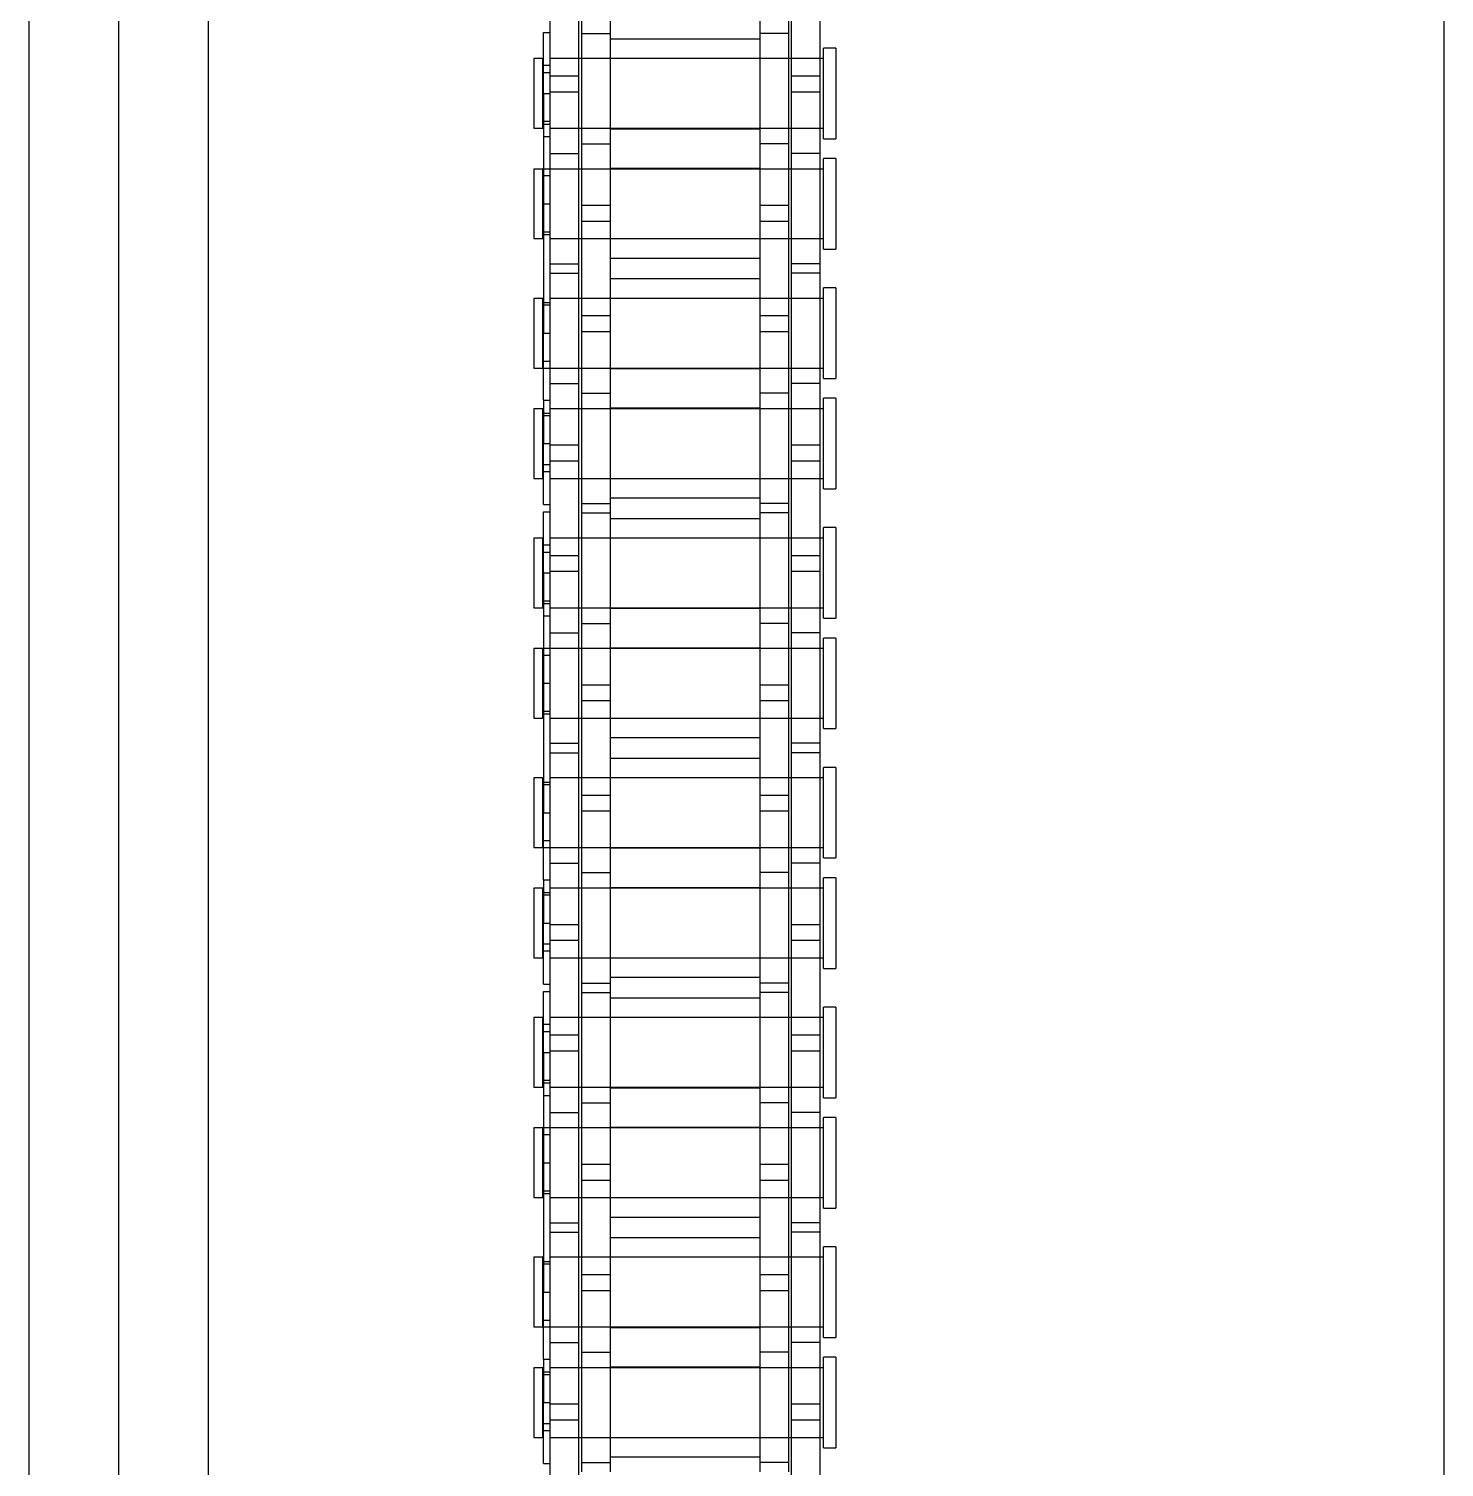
# Model space of a CAD drawing. Header units: metres. Extents: x 0 to 63075, y 0 to 44550.
# Drawn here: x 13894.7 to 13969.7, y 28898.5 to 28974.7 of the extents above; entities that cross this region are included whole.
import ezdxf

# ---------------------------------------------------------------- set-up
doc = ezdxf.new("R2010")
doc.units = ezdxf.units.M
doc.header["$LTSCALE"] = 75
doc.linetypes.add('HIDDEN2', pattern=[4.7625, 3.175, -1.5875])
for name, color, linetype in [('SDM', 7, 'Continuous'), ('SL4', 4, 'Continuous'), ('ST1', 7, 'HIDDEN2')]:
    doc.layers.add(name, color=color, linetype=linetype)

# ---------------------------------------------------------------- blocks, each defined once
blk = doc.blocks.new('A$Cb6dca9d5')
at = {"layer": 'SL4'}
for p, q in [((48.235, 2334.737), (48.235, 1009.762)), ((57.76, 1009.762), (57.76, 2334.737)), ((123.235, 1009.762), (123.235, 2334.737))]:
    blk.add_line(p, q, dxfattribs=at)
at = {"layer": 'ST1'}
for p, q in [((52.998, 2334.737), (52.998, 1009.762)), ((57.76, 1009.762), (57.76, 2334.737)), ((77.515, 2241.001), (77.515, 2234.651)), ((79.035, 2241.001), (79.035, 2234.651)), ((86.965, 2241.001), (86.965, 2234.651)), ((88.485, 2241.001), (88.485, 2234.651)), ((75.843, 2237.396), (75.843, 2228.301)), ((77.363, 2237.396), (77.363, 2228.301)), ((88.637, 2237.396), (88.637, 2228.301)), ((90.157, 2237.396), (90.157, 2228.301)), ((75.511, 2234.707), (75.843, 2234.707)), ((75.511, 2231.476), (75.511, 2234.707)), ((77.515, 2234.651), (79.035, 2234.651)), ((77.515, 2234.651), (77.515, 2225.556)), ((79.035, 2234.651), (79.035, 2225.556)), ((79.035, 2234.368), (86.965, 2234.368)), ((88.485, 2234.651), (86.965, 2234.651)), ((86.965, 2234.651), (86.965, 2225.556)), ((88.485, 2234.651), (88.485, 2225.556)), ((90.342, 2229.078), (90.342, 2233.875)), ((91, 2233.875), (90.342, 2233.875)), ((91, 2233.875), (91, 2229.078)), ((75, 2233.321), (75, 2229.631)), ((75.474, 2233.321), (75, 2233.321)), ((75.474, 2229.631), (75.474, 2233.321)), ((75.843, 2232.952), (75.474, 2232.952)), ((77.363, 2233.321), (75.843, 2233.321)), ((90.342, 2233.321), (75.843, 2233.321)), ((79.035, 2233.321), (77.515, 2233.321)), ((86.965, 2233.321), (79.035, 2233.321)), ((88.485, 2233.321), (86.965, 2233.321)), ((90.157, 2233.321), (88.637, 2233.321)), ((75.511, 2232.583), (75.843, 2232.583)), ((75.843, 2232.408), (77.363, 2232.408)), ((88.637, 2232.408), (90.157, 2232.408)), ((75.511, 2231.476), (75.843, 2231.476)), ((75.511, 2231.476), (75.511, 2218.776)), ((77.363, 2231.548), (75.843, 2231.548)), ((90.157, 2231.548), (88.637, 2231.548)), ((75, 2229.631), (75.474, 2229.631)), ((75.474, 2230), (75.843, 2230)), ((75.511, 2229.857), (75.843, 2229.857)), ((75.843, 2229.631), (77.363, 2229.631)), ((75.843, 2229.631), (90.342, 2229.631)), ((77.515, 2229.631), (79.035, 2229.631)), ((79.035, 2229.631), (86.965, 2229.631)), ((86.965, 2229.631), (88.485, 2229.631)), ((88.637, 2229.631), (90.157, 2229.631)), ((75.843, 2229.18), (75.511, 2229.18)), ((86.965, 2229.588), (79.035, 2229.588)), ((90.342, 2229.078), (91, 2229.078)), ((75.843, 2228.301), (77.363, 2228.301)), ((75.843, 2228.301), (75.843, 2221.951)), ((77.363, 2228.301), (77.363, 2221.951)), ((77.515, 2228.803), (79.035, 2228.803)), ((88.485, 2228.803), (86.965, 2228.803)), ((90.157, 2228.301), (88.637, 2228.301)), ((88.637, 2228.301), (88.637, 2221.951)), ((90.157, 2228.301), (90.157, 2221.951)), ((75, 2227.473), (75, 2223.783)), ((75.474, 2227.473), (75, 2227.473)), ((75.474, 2223.783), (75.474, 2227.473)), ((77.363, 2227.473), (75.511, 2227.473)), ((90.342, 2227.473), (75.843, 2227.473)), ((79.035, 2227.473), (77.515, 2227.473)), ((79.035, 2227.516), (86.965, 2227.516)), ((86.965, 2227.473), (79.035, 2227.473)), ((88.485, 2227.473), (86.965, 2227.473)), ((90.157, 2227.473), (88.637, 2227.473)), ((90.342, 2223.229), (90.342, 2228.026)), ((91, 2228.026), (90.342, 2228.026)), ((91, 2228.026), (91, 2223.229)), ((75.843, 2227.104), (75.474, 2227.104)), ((75.511, 2225.628), (75.843, 2225.628)), ((77.515, 2225.556), (77.515, 2224.696)), ((77.515, 2225.556), (79.035, 2225.556)), ((79.035, 2225.556), (79.035, 2224.696)), ((86.965, 2225.556), (86.965, 2224.696)), ((86.965, 2225.556), (88.485, 2225.556)), ((88.485, 2225.556), (88.485, 2224.696)), ((77.515, 2224.696), (77.515, 2215.601)), ((79.035, 2224.696), (77.515, 2224.696)), ((79.035, 2224.696), (79.035, 2215.601)), ((86.965, 2224.696), (86.965, 2215.601)), ((88.485, 2224.696), (86.965, 2224.696)), ((88.485, 2224.696), (88.485, 2215.601)), ((75, 2223.783), (75.474, 2223.783)), ((75.474, 2224.152), (75.843, 2224.152)), ((75.511, 2224.009), (75.843, 2224.009)), ((75.843, 2223.783), (77.363, 2223.783)), ((75.843, 2223.783), (90.342, 2223.783)), ((77.515, 2223.783), (79.035, 2223.783)), ((79.035, 2223.783), (86.965, 2223.783)), ((86.965, 2223.783), (88.485, 2223.783)), ((88.637, 2223.783), (90.157, 2223.783)), ((90.342, 2223.229), (91, 2223.229)), ((75.843, 2222.453), (77.363, 2222.453)), ((86.965, 2222.736), (79.035, 2222.736)), ((90.157, 2222.453), (88.637, 2222.453)), ((75.843, 2221.951), (77.363, 2221.951)), ((75.843, 2221.951), (75.843, 2212.856)), ((77.363, 2221.951), (77.363, 2212.856)), ((79.035, 2221.668), (86.965, 2221.668)), ((90.157, 2221.951), (88.637, 2221.951)), ((88.637, 2221.951), (88.637, 2212.856)), ((90.157, 2221.951), (90.157, 2212.856)), ((75, 2220.621), (75, 2216.931)), ((75.474, 2220.621), (75, 2220.621)), ((75.474, 2216.931), (75.474, 2220.621)), ((77.363, 2220.621), (75.843, 2220.621)), ((90.342, 2220.621), (75.843, 2220.621)), ((79.035, 2220.621), (77.515, 2220.621)), ((86.965, 2220.621), (79.035, 2220.621)), ((88.485, 2220.621), (86.965, 2220.621)), ((90.157, 2220.621), (88.637, 2220.621)), ((90.342, 2216.378), (90.342, 2221.175)), ((91, 2221.175), (90.342, 2221.175)), ((91, 2221.175), (91, 2216.378)), ((75.843, 2220.252), (75.474, 2220.252)), ((75.511, 2220.395), (75.843, 2220.395)), ((77.515, 2219.708), (79.035, 2219.708)), ((86.965, 2219.708), (88.485, 2219.708)), ((75.511, 2218.776), (75.843, 2218.776)), ((75.511, 2215.224), (75.511, 2218.776)), ((79.035, 2218.848), (77.515, 2218.848)), ((88.485, 2218.848), (86.965, 2218.848)), ((75, 2216.931), (75.474, 2216.931)), ((75.474, 2217.3), (75.843, 2217.3)), ((75.511, 2216.931), (77.363, 2216.931)), ((75.843, 2216.931), (90.342, 2216.931)), ((77.515, 2216.931), (79.035, 2216.931)), ((79.035, 2216.931), (86.965, 2216.931)), ((86.965, 2216.888), (79.035, 2216.888)), ((86.965, 2216.931), (88.485, 2216.931)), ((88.637, 2216.931), (90.157, 2216.931)), ((75.843, 2216.103), (77.363, 2216.103)), ((90.157, 2216.103), (88.637, 2216.103)), ((90.342, 2216.378), (91, 2216.378)), ((75.511, 2215.224), (75.511, 2212.928)), ((75.511, 2215.224), (75.843, 2215.224)), ((77.515, 2215.601), (79.035, 2215.601)), ((77.515, 2215.601), (77.515, 2209.251)), ((79.035, 2215.601), (79.035, 2209.251)), ((88.485, 2215.601), (86.965, 2215.601)), ((86.965, 2215.601), (86.965, 2209.251)), ((88.485, 2215.601), (88.485, 2209.251)), ((90.342, 2210.529), (90.342, 2215.326)), ((91, 2215.326), (90.342, 2215.326)), ((91, 2215.326), (91, 2210.529)), ((75, 2214.773), (75, 2211.083)), ((75.474, 2214.773), (75, 2214.773)), ((75.474, 2211.083), (75.474, 2214.773)), ((75.843, 2214.404), (75.474, 2214.404)), ((75.511, 2214.547), (75.843, 2214.547)), ((77.363, 2214.773), (75.843, 2214.773)), ((90.342, 2214.773), (75.843, 2214.773)), ((79.035, 2214.773), (77.515, 2214.773)), ((79.035, 2214.816), (86.965, 2214.816)), ((86.965, 2214.773), (79.035, 2214.773)), ((88.485, 2214.773), (86.965, 2214.773)), ((90.157, 2214.773), (88.637, 2214.773)), ((75.511, 2212.928), (75.843, 2212.928)), ((75.511, 2209.697), (75.511, 2212.928)), ((75.843, 2212.856), (75.843, 2211.996)), ((75.843, 2212.856), (77.363, 2212.856)), ((77.363, 2212.856), (77.363, 2211.996)), ((88.637, 2212.856), (88.637, 2211.996)), ((88.637, 2212.856), (90.157, 2212.856)), ((90.157, 2212.856), (90.157, 2211.996)), ((75.474, 2211.452), (75.843, 2211.452)), ((75.511, 2211.821), (75.843, 2211.821)), ((75.843, 2211.996), (75.843, 2202.901)), ((77.363, 2211.996), (75.843, 2211.996)), ((77.363, 2211.996), (77.363, 2202.901)), ((88.637, 2211.996), (88.637, 2202.901)), ((90.157, 2211.996), (88.637, 2211.996)), ((90.157, 2211.996), (90.157, 2202.901)), ((75, 2211.083), (75.474, 2211.083)), ((75.843, 2211.083), (77.363, 2211.083)), ((75.843, 2211.083), (90.342, 2211.083)), ((77.515, 2211.083), (79.035, 2211.083)), ((79.035, 2211.083), (86.965, 2211.083)), ((86.965, 2211.083), (88.485, 2211.083)), ((88.637, 2211.083), (90.157, 2211.083)), ((86.965, 2210.036), (79.035, 2210.036)), ((90.342, 2210.529), (91, 2210.529)), ((75.511, 2209.697), (75.843, 2209.697)), ((75.511, 2209.307), (75.843, 2209.307)), ((75.511, 2206.076), (75.511, 2209.307)), ((77.515, 2209.753), (79.035, 2209.753)), ((77.515, 2209.251), (79.035, 2209.251)), ((77.515, 2209.251), (77.515, 2200.156)), ((79.035, 2209.251), (79.035, 2200.156)), ((88.485, 2209.753), (86.965, 2209.753)), ((88.485, 2209.251), (86.965, 2209.251)), ((86.965, 2209.251), (86.965, 2200.156)), ((88.485, 2209.251), (88.485, 2200.156)), ((79.035, 2208.968), (86.965, 2208.968)), ((90.342, 2203.678), (90.342, 2208.475)), ((91, 2208.475), (90.342, 2208.475)), ((91, 2208.475), (91, 2203.678)), ((75, 2207.921), (75, 2204.231)), ((75.474, 2207.921), (75, 2207.921)), ((75.474, 2204.231), (75.474, 2207.921)), ((75.843, 2207.552), (75.474, 2207.552)), ((77.363, 2207.921), (75.843, 2207.921)), ((90.342, 2207.921), (75.843, 2207.921)), ((79.035, 2207.921), (77.515, 2207.921)), ((86.965, 2207.921), (79.035, 2207.921)), ((88.485, 2207.921), (86.965, 2207.921)), ((90.157, 2207.921), (88.637, 2207.921)), ((75.511, 2207.183), (75.843, 2207.183)), ((75.843, 2207.008), (77.363, 2207.008)), ((88.637, 2207.008), (90.157, 2207.008)), ((75.511, 2206.076), (75.843, 2206.076)), ((75.511, 2206.076), (75.511, 2193.376)), ((77.363, 2206.148), (75.843, 2206.148)), ((90.157, 2206.148), (88.637, 2206.148)), ((75.474, 2204.6), (75.843, 2204.6)), ((75, 2204.231), (75.474, 2204.231)), ((75.511, 2204.457), (75.843, 2204.457)), ((75.843, 2203.78), (75.511, 2203.78)), ((75.843, 2204.231), (77.363, 2204.231)), ((75.843, 2204.231), (90.342, 2204.231)), ((77.515, 2204.231), (79.035, 2204.231)), ((79.035, 2204.231), (86.965, 2204.231)), ((86.965, 2204.188), (79.035, 2204.188)), ((86.965, 2204.231), (88.485, 2204.231)), ((88.637, 2204.231), (90.157, 2204.231)), ((77.515, 2203.403), (79.035, 2203.403)), ((88.485, 2203.403), (86.965, 2203.403)), ((90.342, 2203.678), (91, 2203.678)), ((75.843, 2202.901), (77.363, 2202.901)), ((75.843, 2202.901), (75.843, 2196.551)), ((77.363, 2202.901), (77.363, 2196.551)), ((90.157, 2202.901), (88.637, 2202.901)), ((88.637, 2202.901), (88.637, 2196.551)), ((90.157, 2202.901), (90.157, 2196.551)), ((90.342, 2197.829), (90.342, 2202.626)), ((91, 2202.626), (90.342, 2202.626)), ((91, 2202.626), (91, 2197.829)), ((75, 2202.073), (75, 2198.383)), ((75.474, 2202.073), (75, 2202.073)), ((75.474, 2198.383), (75.474, 2202.073)), ((75.843, 2201.704), (75.474, 2201.704)), ((77.363, 2202.073), (75.511, 2202.073)), ((90.342, 2202.073), (75.843, 2202.073)), ((79.035, 2202.073), (77.515, 2202.073)), ((79.035, 2202.116), (86.965, 2202.116)), ((86.965, 2202.073), (79.035, 2202.073)), ((88.485, 2202.073), (86.965, 2202.073)), ((90.157, 2202.073), (88.637, 2202.073)), ((75.511, 2200.228), (75.843, 2200.228)), ((77.515, 2200.156), (77.515, 2199.296)), ((77.515, 2200.156), (79.035, 2200.156)), ((79.035, 2200.156), (79.035, 2199.296)), ((86.965, 2200.156), (86.965, 2199.296)), ((86.965, 2200.156), (88.485, 2200.156)), ((88.485, 2200.156), (88.485, 2199.296)), ((77.515, 2199.296), (77.515, 2190.201)), ((79.035, 2199.296), (77.515, 2199.296)), ((79.035, 2199.296), (79.035, 2190.201)), ((86.965, 2199.296), (86.965, 2190.201)), ((88.485, 2199.296), (86.965, 2199.296)), ((88.485, 2199.296), (88.485, 2190.201)), ((75, 2198.383), (75.474, 2198.383)), ((75.474, 2198.752), (75.843, 2198.752)), ((75.511, 2198.609), (75.843, 2198.609)), ((75.843, 2198.383), (77.363, 2198.383)), ((75.843, 2198.383), (90.342, 2198.383)), ((77.515, 2198.383), (79.035, 2198.383)), ((79.035, 2198.383), (86.965, 2198.383)), ((86.965, 2198.383), (88.485, 2198.383)), ((88.637, 2198.383), (90.157, 2198.383)), ((90.342, 2197.829), (91, 2197.829)), ((75.843, 2197.053), (77.363, 2197.053)), ((86.965, 2197.336), (79.035, 2197.336)), ((90.157, 2197.053), (88.637, 2197.053)), ((75.843, 2196.551), (77.363, 2196.551)), ((75.843, 2196.551), (75.843, 2187.456)), ((77.363, 2196.551), (77.363, 2187.456)), ((79.035, 2196.268), (86.965, 2196.268)), ((90.157, 2196.551), (88.637, 2196.551)), ((88.637, 2196.551), (88.637, 2187.456)), ((90.157, 2196.551), (90.157, 2187.456)), ((90.342, 2190.978), (90.342, 2195.775)), ((91, 2195.775), (90.342, 2195.775)), ((91, 2195.775), (91, 2190.978)), ((75, 2195.221), (75, 2191.531)), ((75.474, 2195.221), (75, 2195.221)), ((75.474, 2191.531), (75.474, 2195.221)), ((75.843, 2194.852), (75.474, 2194.852)), ((75.511, 2194.995), (75.843, 2194.995)), ((77.363, 2195.221), (75.843, 2195.221)), ((90.342, 2195.221), (75.843, 2195.221)), ((79.035, 2195.221), (77.515, 2195.221)), ((86.965, 2195.221), (79.035, 2195.221)), ((88.485, 2195.221), (86.965, 2195.221)), ((90.157, 2195.221), (88.637, 2195.221)), ((77.515, 2194.308), (79.035, 2194.308)), ((86.965, 2194.308), (88.485, 2194.308)), ((75.511, 2193.376), (75.843, 2193.376)), ((75.511, 2189.824), (75.511, 2193.376)), ((79.035, 2193.448), (77.515, 2193.448)), ((88.485, 2193.448), (86.965, 2193.448)), ((75, 2191.531), (75.474, 2191.531)), ((75.474, 2191.9), (75.843, 2191.9)), ((75.511, 2191.531), (77.363, 2191.531)), ((75.843, 2191.531), (90.342, 2191.531)), ((77.515, 2191.531), (79.035, 2191.531)), ((79.035, 2191.531), (86.965, 2191.531)), ((86.965, 2191.531), (88.485, 2191.531)), ((88.637, 2191.531), (90.157, 2191.531)), ((86.965, 2191.488), (79.035, 2191.488)), ((90.342, 2190.978), (91, 2190.978)), ((75.843, 2190.703), (77.363, 2190.703)), ((77.515, 2190.201), (79.035, 2190.201)), ((77.515, 2190.201), (77.515, 2183.851)), ((79.035, 2190.201), (79.035, 2183.851)), ((88.485, 2190.201), (86.965, 2190.201)), ((86.965, 2190.201), (86.965, 2183.851)), ((88.485, 2190.201), (88.485, 2183.851)), ((90.157, 2190.703), (88.637, 2190.703)), ((75, 2189.373), (75, 2185.683)), ((75.474, 2189.373), (75, 2189.373)), ((75.474, 2185.683), (75.474, 2189.373)), ((75.511, 2189.824), (75.511, 2187.528)), ((75.511, 2189.824), (75.843, 2189.824)), ((77.363, 2189.373), (75.843, 2189.373)), ((90.342, 2189.373), (75.843, 2189.373)), ((79.035, 2189.373), (77.515, 2189.373)), ((79.035, 2189.416), (86.965, 2189.416)), ((86.965, 2189.373), (79.035, 2189.373)), ((88.485, 2189.373), (86.965, 2189.373)), ((90.157, 2189.373), (88.637, 2189.373)), ((90.342, 2185.129), (90.342, 2189.926)), ((91, 2189.926), (90.342, 2189.926)), ((91, 2189.926), (91, 2185.129)), ((75.843, 2189.004), (75.474, 2189.004)), ((75.511, 2189.147), (75.843, 2189.147)), ((75.511, 2187.528), (75.843, 2187.528)), ((75.511, 2184.297), (75.511, 2187.528)), ((75.843, 2187.456), (75.843, 2186.596)), ((75.843, 2187.456), (77.363, 2187.456)), ((77.363, 2187.456), (77.363, 2186.596)), ((88.637, 2187.456), (88.637, 2186.596)), ((88.637, 2187.456), (90.157, 2187.456)), ((90.157, 2187.456), (90.157, 2186.596)), ((75.511, 2186.421), (75.843, 2186.421)), ((75.843, 2186.596), (75.843, 2177.501)), ((77.363, 2186.596), (75.843, 2186.596)), ((77.363, 2186.596), (77.363, 2177.501)), ((88.637, 2186.596), (88.637, 2177.501)), ((90.157, 2186.596), (88.637, 2186.596)), ((90.157, 2186.596), (90.157, 2177.501)), ((75, 2185.683), (75.474, 2185.683)), ((75.474, 2186.052), (75.843, 2186.052)), ((75.843, 2185.683), (77.363, 2185.683)), ((75.843, 2185.683), (90.342, 2185.683)), ((77.515, 2185.683), (79.035, 2185.683)), ((79.035, 2185.683), (86.965, 2185.683)), ((86.965, 2185.683), (88.485, 2185.683)), ((88.637, 2185.683), (90.157, 2185.683)), ((90.342, 2185.129), (91, 2185.129)), ((75.511, 2184.297), (75.843, 2184.297)), ((75.511, 2183.907), (75.843, 2183.907)), ((75.511, 2180.676), (75.511, 2183.907)), ((77.515, 2184.353), (79.035, 2184.353)), ((86.965, 2184.636), (79.035, 2184.636)), ((88.485, 2184.353), (86.965, 2184.353)), ((77.515, 2183.851), (79.035, 2183.851)), ((77.515, 2183.851), (77.515, 2174.756)), ((79.035, 2183.851), (79.035, 2174.756)), ((79.035, 2183.568), (86.965, 2183.568)), ((88.485, 2183.851), (86.965, 2183.851)), ((86.965, 2183.851), (86.965, 2174.756)), ((88.485, 2183.851), (88.485, 2174.756)), ((75, 2182.521), (75, 2178.831)), ((75.474, 2182.521), (75, 2182.521)), ((75.474, 2178.831), (75.474, 2182.521)), ((77.363, 2182.521), (75.843, 2182.521)), ((90.342, 2182.521), (75.843, 2182.521)), ((79.035, 2182.521), (77.515, 2182.521)), ((86.965, 2182.521), (79.035, 2182.521)), ((88.485, 2182.521), (86.965, 2182.521)), ((90.157, 2182.521), (88.637, 2182.521)), ((90.342, 2178.278), (90.342, 2183.075)), ((91, 2183.075), (90.342, 2183.075)), ((91, 2183.075), (91, 2178.278)), ((75.843, 2182.152), (75.474, 2182.152)), ((75.511, 2181.783), (75.843, 2181.783)), ((75.843, 2181.608), (77.363, 2181.608)), ((88.637, 2181.608), (90.157, 2181.608)), ((75.511, 2180.676), (75.511, 2167.976)), ((75.511, 2180.676), (75.843, 2180.676)), ((77.363, 2180.748), (75.843, 2180.748)), ((90.157, 2180.748), (88.637, 2180.748)), ((75, 2178.831), (75.474, 2178.831)), ((75.474, 2179.2), (75.843, 2179.2)), ((75.511, 2179.057), (75.843, 2179.057)), ((75.843, 2178.831), (77.363, 2178.831)), ((75.843, 2178.831), (90.342, 2178.831)), ((77.515, 2178.831), (79.035, 2178.831)), ((79.035, 2178.831), (86.965, 2178.831)), ((86.965, 2178.788), (79.035, 2178.788)), ((86.965, 2178.831), (88.485, 2178.831)), ((88.637, 2178.831), (90.157, 2178.831)), ((75.843, 2178.38), (75.511, 2178.38)), ((77.515, 2178.003), (79.035, 2178.003)), ((88.485, 2178.003), (86.965, 2178.003)), ((90.342, 2178.278), (91, 2178.278)), ((75.843, 2177.501), (77.363, 2177.501)), ((75.843, 2177.501), (75.843, 2171.151)), ((77.363, 2177.501), (77.363, 2171.151)), ((90.157, 2177.501), (88.637, 2177.501)), ((88.637, 2177.501), (88.637, 2171.151)), ((90.157, 2177.501), (90.157, 2171.151)), ((90.342, 2172.429), (90.342, 2177.226)), ((91, 2177.226), (90.342, 2177.226)), ((91, 2177.226), (91, 2172.429)), ((75, 2176.673), (75, 2172.983)), ((75.474, 2176.673), (75, 2176.673)), ((75.474, 2172.983), (75.474, 2176.673)), ((75.843, 2176.304), (75.474, 2176.304)), ((77.363, 2176.673), (75.511, 2176.673)), ((90.342, 2176.673), (75.843, 2176.673)), ((79.035, 2176.673), (77.515, 2176.673)), ((79.035, 2176.716), (86.965, 2176.716)), ((86.965, 2176.673), (79.035, 2176.673)), ((88.485, 2176.673), (86.965, 2176.673)), ((90.157, 2176.673), (88.637, 2176.673)), ((75.511, 2174.828), (75.843, 2174.828)), ((77.515, 2174.756), (77.515, 2173.896)), ((77.515, 2174.756), (79.035, 2174.756)), ((79.035, 2174.756), (79.035, 2173.896)), ((86.965, 2174.756), (86.965, 2173.896)), ((86.965, 2174.756), (88.485, 2174.756)), ((88.485, 2174.756), (88.485, 2173.896)), ((75.474, 2173.352), (75.843, 2173.352)), ((77.515, 2173.896), (77.515, 2164.801)), ((79.035, 2173.896), (77.515, 2173.896)), ((79.035, 2173.896), (79.035, 2164.801)), ((86.965, 2173.896), (86.965, 2164.801)), ((88.485, 2173.896), (86.965, 2173.896)), ((88.485, 2173.896), (88.485, 2164.801)), ((75, 2172.983), (75.474, 2172.983)), ((75.511, 2173.209), (75.843, 2173.209)), ((75.843, 2172.983), (77.363, 2172.983)), ((75.843, 2172.983), (90.342, 2172.983)), ((77.515, 2172.983), (79.035, 2172.983)), ((79.035, 2172.983), (86.965, 2172.983)), ((86.965, 2172.983), (88.485, 2172.983)), ((88.637, 2172.983), (90.157, 2172.983)), ((86.965, 2171.936), (79.035, 2171.936)), ((90.342, 2172.429), (91, 2172.429)), ((75.843, 2171.653), (77.363, 2171.653)), ((75.843, 2171.151), (77.363, 2171.151)), ((75.843, 2171.151), (75.843, 2162.056)), ((77.363, 2171.151), (77.363, 2162.056)), ((90.157, 2171.653), (88.637, 2171.653)), ((90.157, 2171.151), (88.637, 2171.151)), ((88.637, 2171.151), (88.637, 2162.056)), ((90.157, 2171.151), (90.157, 2162.056)), ((79.035, 2170.868), (86.965, 2170.868)), ((90.342, 2165.578), (90.342, 2170.375)), ((91, 2170.375), (90.342, 2170.375)), ((91, 2170.375), (91, 2165.578)), ((75, 2169.821), (75, 2166.131)), ((75.474, 2169.821), (75, 2169.821)), ((75.474, 2166.131), (75.474, 2169.821)), ((75.843, 2169.452), (75.474, 2169.452)), ((75.511, 2169.595), (75.843, 2169.595)), ((77.363, 2169.821), (75.843, 2169.821)), ((90.342, 2169.821), (75.843, 2169.821)), ((79.035, 2169.821), (77.515, 2169.821)), ((86.965, 2169.821), (79.035, 2169.821)), ((88.485, 2169.821), (86.965, 2169.821)), ((90.157, 2169.821), (88.637, 2169.821)), ((77.515, 2168.908), (79.035, 2168.908)), ((86.965, 2168.908), (88.485, 2168.908)), ((75.511, 2167.976), (75.843, 2167.976)), ((75.511, 2164.424), (75.511, 2167.976)), ((79.035, 2168.048), (77.515, 2168.048)), ((88.485, 2168.048), (86.965, 2168.048)), ((75.474, 2166.5), (75.843, 2166.5)), ((75, 2166.131), (75.474, 2166.131)), ((75.511, 2166.131), (77.363, 2166.131)), ((75.843, 2166.131), (90.342, 2166.131)), ((77.515, 2166.131), (79.035, 2166.131)), ((79.035, 2166.131), (86.965, 2166.131)), ((86.965, 2166.088), (79.035, 2166.088)), ((86.965, 2166.131), (88.485, 2166.131)), ((88.637, 2166.131), (90.157, 2166.131)), ((75.843, 2165.303), (77.363, 2165.303)), ((90.157, 2165.303), (88.637, 2165.303)), ((90.342, 2165.578), (91, 2165.578)), ((75.511, 2164.424), (75.511, 2162.128)), ((75.511, 2164.424), (75.843, 2164.424)), ((77.515, 2164.801), (79.035, 2164.801)), ((77.515, 2164.801), (77.515, 2158.451)), ((79.035, 2164.801), (79.035, 2158.451)), ((88.485, 2164.801), (86.965, 2164.801)), ((86.965, 2164.801), (86.965, 2158.451)), ((88.485, 2164.801), (88.485, 2158.451)), ((90.342, 2159.729), (90.342, 2164.526)), ((91, 2164.526), (90.342, 2164.526)), ((91, 2164.526), (91, 2159.729)), ((75, 2163.973), (75, 2160.283)), ((75.474, 2163.973), (75, 2163.973)), ((75.474, 2160.283), (75.474, 2163.973)), ((75.843, 2163.604), (75.474, 2163.604)), ((75.511, 2163.747), (75.843, 2163.747)), ((77.363, 2163.973), (75.843, 2163.973)), ((90.342, 2163.973), (75.843, 2163.973)), ((79.035, 2163.973), (77.515, 2163.973)), ((79.035, 2164.016), (86.965, 2164.016)), ((86.965, 2163.973), (79.035, 2163.973)), ((88.485, 2163.973), (86.965, 2163.973)), ((90.157, 2163.973), (88.637, 2163.973)), ((75.511, 2162.128), (75.843, 2162.128)), ((75.511, 2158.897), (75.511, 2162.128)), ((75.843, 2162.056), (75.843, 2161.196)), ((75.843, 2162.056), (77.363, 2162.056)), ((77.363, 2162.056), (77.363, 2161.196)), ((88.637, 2162.056), (88.637, 2161.196)), ((88.637, 2162.056), (90.157, 2162.056)), ((90.157, 2162.056), (90.157, 2161.196)), ((75.843, 2161.196), (75.843, 2152.101)), ((77.363, 2161.196), (75.843, 2161.196)), ((77.363, 2161.196), (77.363, 2152.101)), ((88.637, 2161.196), (88.637, 2152.101)), ((90.157, 2161.196), (88.637, 2161.196)), ((90.157, 2161.196), (90.157, 2152.101)), ((75, 2160.283), (75.474, 2160.283)), ((75.474, 2160.652), (75.843, 2160.652)), ((75.511, 2161.021), (75.843, 2161.021)), ((75.843, 2160.283), (77.363, 2160.283)), ((75.843, 2160.283), (90.342, 2160.283)), ((77.515, 2160.283), (79.035, 2160.283)), ((79.035, 2160.283), (86.965, 2160.283)), ((86.965, 2160.283), (88.485, 2160.283)), ((88.637, 2160.283), (90.157, 2160.283)), ((90.342, 2159.729), (91, 2159.729)), ((75.511, 2158.897), (75.843, 2158.897)), ((77.515, 2158.953), (79.035, 2158.953)), ((86.965, 2159.236), (79.035, 2159.236)), ((88.485, 2158.953), (86.965, 2158.953))]:
    blk.add_line(p, q, dxfattribs=at)

msp = doc.modelspace()

# ---------------------------------------------------------------- block references
at = {"layer": 'SDM'}
msp.add_blockref('A$Cb6dca9d5', (13846.469, 26739.769), dxfattribs=at)

doc.saveas('drawing.dxf')
